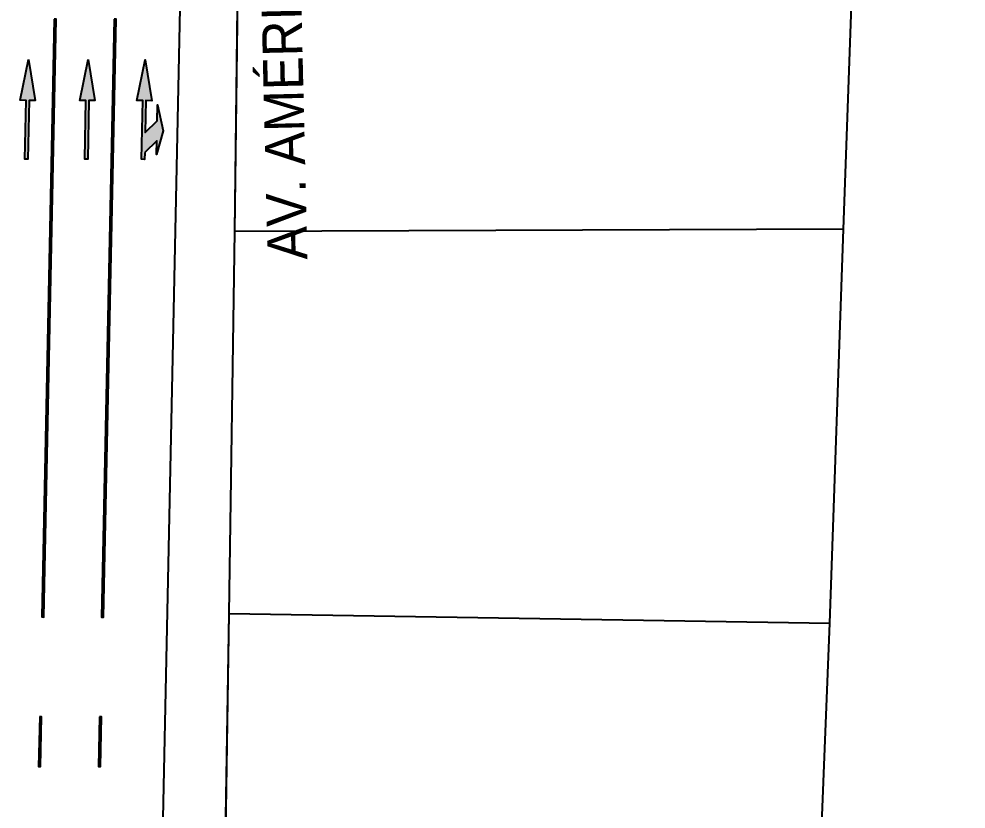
# Model space of a CAD drawing. Header units: metres. Extents: x 668617 to 675126, y 2286318 to 2293677.
# Drawn here: x 669403.78 to 669451.29, y 2287158.43 to 2287198.07 of the extents above; entities that cross this region are included whole.
import ezdxf
from ezdxf.enums import TextEntityAlignment as Align

# ---------------------------------------------------------------- set-up
doc = ezdxf.new("R2010")
doc.units = ezdxf.units.M
doc.header["$MEASUREMENT"] = 0
for name, color, linetype in [('DMTG-PB-BANQUETAS', 251, 'Continuous'), ('DMTG-PB-LOTIFICACION', 253, 'Continuous'), ('DMTG-PB-MANZANAS', 251, 'Continuous'), ('DMTG-SH-FLECHA FRENTE', 252, 'Continuous'), ('DMTG-SH-LINEA DISCONTINUA', 252, 'Continuous'), ('DMTG-X-NOM CALLES', 250, 'Continuous')]:
    doc.layers.add(name, color=color, linetype=linetype)
doc.styles.add('CALLE', font='arial.ttf', dxfattribs={"height": 9})

# ---------------------------------------------------------------- blocks, each defined once
blk = doc.blocks.new('*U30')
for points in [[(0, -0.05), (30, -0.05), (30, 0.05), (0, 0.05)], [(35, -0.05), (37.5, -0.05), (37.5, 0.05), (35, 0.05)]]:
    blk.add_hatch(color=252).paths.add_polyline_path(points)
for points in [[(0, -0.05), (30, -0.05), (30, 0.05), (0, 0.05)], [(35, -0.05), (37.5, -0.05), (37.5, 0.05), (35, 0.05)]]:
    blk.add_lwpolyline(points, close=True)
blk = doc.blocks.new('*U213')
blk.add_hatch(color=252).paths.add_polyline_path([(11.06, -10.047), (11.06, -10.397), (11.21, -10.397), (11.21, -7.447), (11.51, -7.447), (11.135, -5.397), (10.76, -7.447), (11.06, -7.447), (11.06, -9.047), (10.46, -8.447), (10.46, -7.647), (10.16, -8.947), (10.46, -10.147), (10.46, -9.447)])
at = {"color": 252}
blk.add_lwpolyline([(11.06, -10.047), (11.06, -10.397), (11.21, -10.397), (11.21, -7.447), (11.51, -7.447), (11.135, -5.397), (10.76, -7.447), (11.06, -7.447), (11.06, -9.047), (10.46, -8.447), (10.46, -7.647), (10.16, -8.947), (10.46, -10.147), (10.46, -9.447)], close=True, dxfattribs=at)
blk = doc.blocks.new('*U214')
blk.add_hatch(color=252).paths.add_polyline_path([(10.463, -0.277), (10.088, -2.327), (10.388, -2.327), (10.388, -5.277), (10.538, -5.277), (10.538, -2.327), (10.838, -2.327)])
at = {"color": 252}
blk.add_lwpolyline([(10.463, -0.277), (10.088, -2.327), (10.388, -2.327), (10.388, -5.277), (10.538, -5.277), (10.538, -2.327), (10.838, -2.327), (10.463, -0.277)], dxfattribs=at)

msp = doc.modelspace()

# ---------------------------------------------------------------- linework, layer by layer
at = {"layer": 'DMTG-PB-BANQUETAS'}
msp.add_lwpolyline([(669409.81598, 2287100.74767), (669410.21351, 2287119.74874), (669411.99648, 2287204.97075, -0.36934623), (669415.88103, 2287209.03703), (669459.31358, 2287209.90392), (669501.30429, 2287211.3904, -0.41742895), (669505.41798, 2287207.2512), (669504.54149, 2287121.8142), (669502.38833, 2287119.76804), (669502.38833, 2287119.76804), (669495.17071, 2287119.71131), (669495.22994, 2287122.17994)], format="xyb", dxfattribs=at)
at = {"layer": 'DMTG-PB-LOTIFICACION'}
for p, q in [((669445.13776, 2287187.5237), (669445.79816, 2287206.28667)), ((669414.608, 2287187.40417), (669414.83018, 2287205.74528)), ((669414.32929, 2287168.24282), (669414.608, 2287187.40417)), ((669445.13776, 2287187.5237), (669414.608, 2287187.40417)), ((669444.45161, 2287167.76061), (669445.13776, 2287187.5237)), ((669413.89211, 2287141.65072), (669414.32929, 2287168.24282)), ((669414.32929, 2287168.24282), (669444.45161, 2287167.76061)), ((669443.85623, 2287152.52795), (669444.45161, 2287167.76061))]:
    msp.add_line(p, q, dxfattribs=at)
at = {"layer": 'DMTG-PB-MANZANAS'}
msp.add_lwpolyline([(669503.87242, 2287207.76308), (669503.52764, 2287182.96139), (669502.71128, 2287163.24775), (669502.98935, 2287142.48874), (669502.77304, 2287134.54776), (669502.71663, 2287121.9174), (669481.07852, 2287121.42559), (669470.79997, 2287121.06198), (669462.67064, 2287120.88749), (669453.16153, 2287120.65714), (669442.49247, 2287120.41188), (669413.43528, 2287119.68859), (669413.89211, 2287141.65072), (669414.32929, 2287168.24282), (669414.608, 2287187.40417), (669414.83018, 2287205.74528), (669445.79816, 2287206.28667), (669477.17495, 2287207.1098)], close=True, dxfattribs=at)

# ---------------------------------------------------------------- block references
at = {"layer": 'DMTG-SH-FLECHA FRENTE', "xscale": -1, "rotation": 358.8014680903951}
for name, p in [('*U214', (669414.72522, 2287196.09067)), ('*U214', (669417.72521, 2287196.0843)), ('*U213', (669421.3544, 2287201.1862))]:
    msp.add_blockref(name, p, dxfattribs=at)
at = {"layer": 'DMTG-SH-LINEA DISCONTINUA', "rotation": 268.8014680903951}
for p in [(669405.60109, 2287198.06147), (669408.60108, 2287198.05509)]:
    msp.add_blockref('*U30', p, dxfattribs=at)

# ---------------------------------------------------------------- texts
at = {"layer": 'DMTG-X-NOM CALLES', "style": 'CALLE', "width": 0.9}
msp.add_text('AV. AMÉRICAS', height=2, rotation=91.370139, dxfattribs=at).set_placement((669416.82525, 2287203.85865, -0.00004), align=Align.MIDDLE_RIGHT)

doc.saveas('drawing.dxf')
